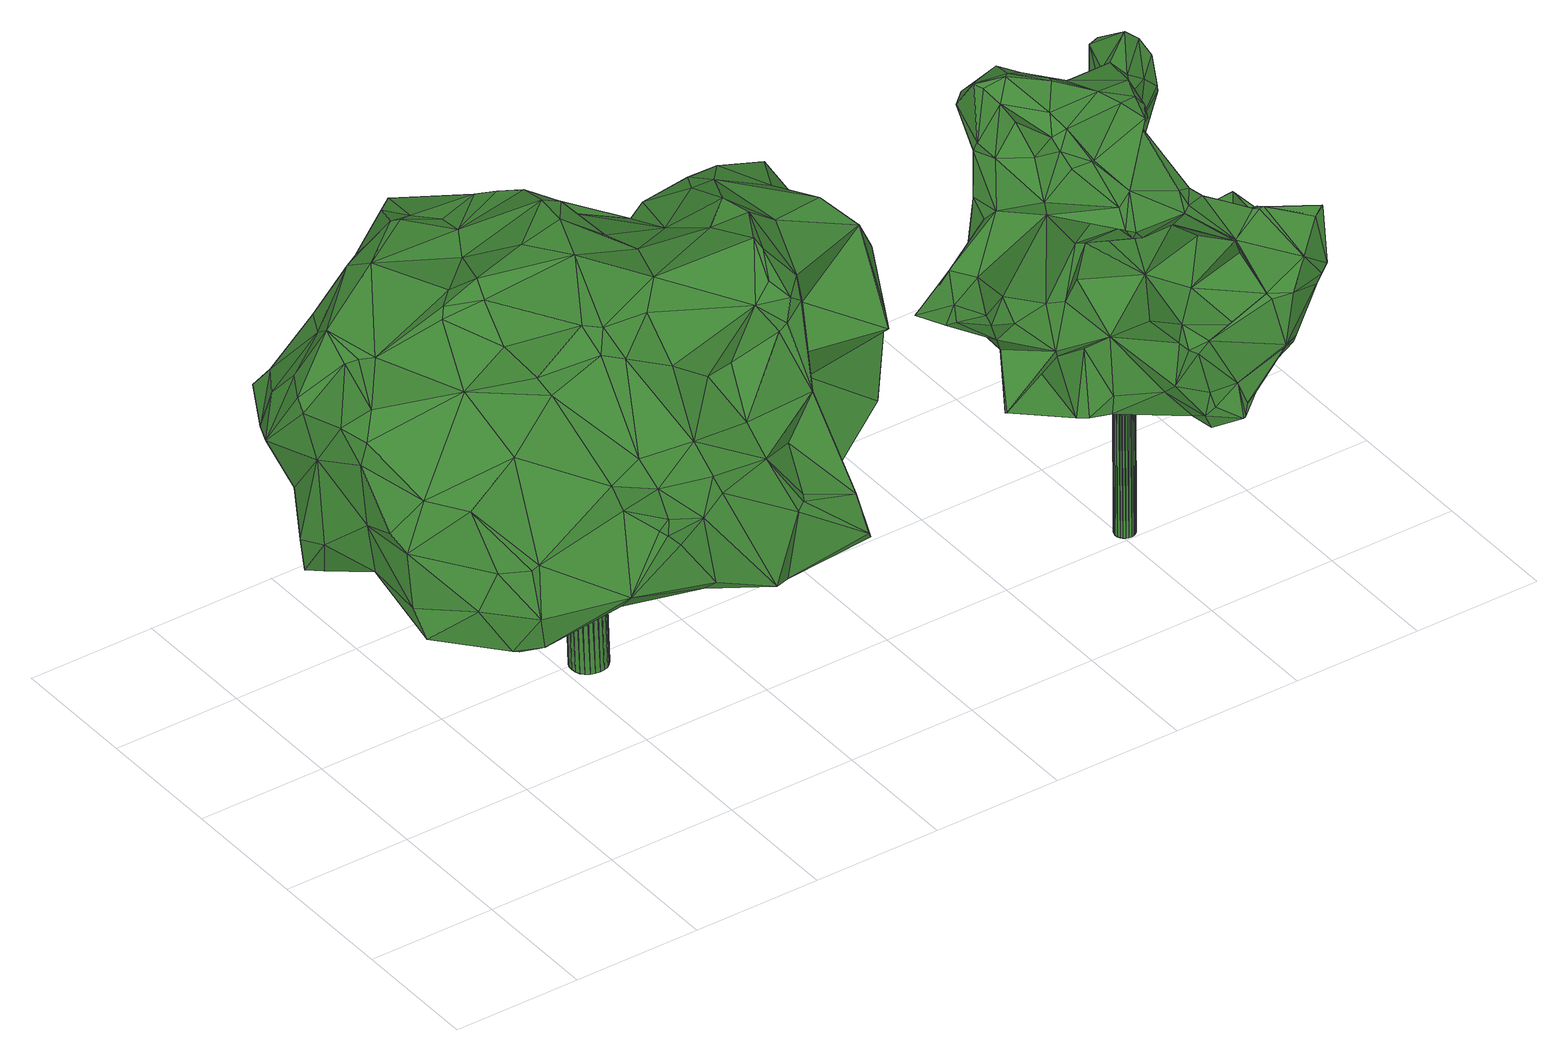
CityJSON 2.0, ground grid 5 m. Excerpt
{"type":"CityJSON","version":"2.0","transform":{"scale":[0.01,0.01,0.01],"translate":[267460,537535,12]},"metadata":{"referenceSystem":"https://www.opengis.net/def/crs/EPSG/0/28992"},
"CityObjects":{
"tree1":{"type":"SolitaryVegetationObject","attributes":{"gtid":189,"crown_width_m":19.99,"crown_median_z":23.84,"crown_r50_m":0.466,"crown_porosity":0.879,"trunk_H_m":10.59,"trunk_DBH_m":1.41,"trunk_radius_m":0.703,"trunk_base_height_m":13.25,"original_gtid":"189"},"geometry":[{"type":"Solid","lod":"3","boundaries":[[[[0,1,2]],[[3,4,5]],[[6,7,8]],[[9,10,11]],[[12,13,14]],[[15,16,17]],[[18,19,20]],[[21,22,23]],[[24,25,9]],[[26,27,28]],[[29,30,31]],[[32,33,7]],[[32,7,34]],[[35,36,37]],[[38,0,2]],[[39,40,41]],[[42,43,44]],[[18,45,46]],[[18,47,45]],[[20,48,49]],[[50,51,52]],[[53,54,55]],[[56,37,57]],[[58,59,60]],[[61,62,63]],[[29,15,64]],[[29,64,65]],[[66,44,43]],[[67,68,69]],[[65,64,47]],[[61,70,62]],[[71,72,73]],[[38,74,75]],[[76,77,10]],[[78,79,80]],[[75,0,38]],[[55,48,20]],[[81,82,83]],[[84,85,86]],[[58,87,88]],[[89,66,90]],[[20,91,18]],[[92,39,93]],[[69,94,67]],[[3,95,96]],[[3,96,4]],[[4,96,97]],[[98,99,100]],[[101,100,99]],[[102,103,104]],[[103,105,104]],[[106,34,107]],[[53,55,108]],[[109,110,111]],[[8,7,33]],[[112,59,113]],[[15,114,115]],[[116,117,118]],[[59,112,60]],[[119,120,121]],[[63,98,61]],[[80,79,122]],[[123,124,125]],[[126,127,75]],[[128,129,130]],[[131,32,34]],[[132,25,133]],[[130,134,135]],[[135,70,61]],[[96,136,97]],[[104,84,102]],[[137,93,138]],[[139,5,140]],[[141,142,143]],[[63,62,132]],[[144,73,145]],[[16,146,23]],[[128,130,147]],[[38,148,74]],[[135,147,130]],[[70,135,134]],[[149,129,128]],[[150,94,69]],[[114,150,69]],[[123,136,151]],[[152,153,154]],[[155,57,156]],[[56,57,155]],[[63,99,98]],[[144,157,73]],[[127,0,75]],[[34,86,158]],[[126,128,147]],[[159,97,143]],[[160,161,162]],[[73,157,71]],[[163,164,165]],[[15,47,64]],[[145,166,144]],[[74,144,166]],[[167,26,168]],[[169,105,103]],[[103,34,169]],[[50,8,170]],[[75,74,166]],[[171,172,69]],[[173,174,175]],[[176,119,177]],[[144,74,81]],[[130,129,134]],[[49,91,20]],[[107,34,158]],[[178,71,179]],[[180,181,182]],[[30,65,91]],[[55,20,19]],[[14,139,12]],[[5,14,3]],[[114,17,150]],[[170,183,51]],[[184,185,186]],[[187,186,185]],[[188,189,190]],[[191,192,193]],[[191,193,44]],[[37,56,194]],[[72,37,194]],[[6,169,7]],[[116,118,195]],[[196,124,197]],[[196,125,124]],[[198,24,199]],[[71,35,72]],[[170,51,50]],[[200,38,2]],[[201,25,202]],[[151,59,123]],[[47,18,65]],[[141,143,203]],[[204,122,79]],[[40,39,92]],[[205,124,123]],[[18,91,65]],[[56,155,206]],[[207,50,208]],[[106,209,131]],[[19,210,55]],[[91,49,211]],[[108,55,210]],[[109,30,211]],[[91,211,30]],[[18,46,19]],[[45,210,46]],[[19,46,210]],[[153,172,171]],[[107,209,106]],[[172,114,69]],[[189,173,41]],[[96,151,136]],[[151,96,95]],[[212,13,154]],[[213,188,190]],[[13,3,14]],[[61,98,1]],[[44,214,215]],[[44,215,216]],[[22,217,23]],[[218,162,219]],[[102,34,103]],[[37,72,35]],[[30,29,65]],[[115,139,220]],[[89,90,78]],[[78,90,40]],[[110,221,111]],[[110,214,221]],[[84,104,204]],[[183,33,32]],[[165,164,137]],[[121,137,164]],[[189,41,40]],[[222,223,224]],[[93,121,120]],[[159,4,97]],[[225,126,226]],[[40,92,227]],[[228,193,28]],[[228,44,193]],[[229,79,78]],[[229,78,227]],[[227,78,40]],[[173,230,174]],[[99,133,101]],[[160,162,21]],[[231,105,232]],[[148,81,74]],[[86,102,84]],[[228,28,161]],[[198,199,207]],[[68,233,69]],[[172,153,152]],[[172,152,115]],[[208,52,183]],[[75,226,126]],[[166,226,75]],[[51,183,52]],[[162,161,234]],[[8,33,170]],[[50,52,208]],[[205,100,101]],[[93,137,121]],[[231,192,80]],[[231,104,105]],[[116,205,123]],[[215,235,216]],[[163,165,236]],[[171,237,153]],[[193,238,28]],[[239,237,240]],[[152,12,115]],[[13,12,152]],[[5,139,14]],[[123,59,116]],[[117,116,59]],[[182,241,242]],[[12,139,115]],[[144,81,157]],[[22,185,243]],[[170,33,183]],[[244,245,140]],[[127,1,0]],[[135,1,127]],[[42,188,213]],[[182,246,241]],[[247,245,47]],[[47,245,244]],[[15,115,220]],[[15,220,47]],[[161,160,146]],[[241,248,242]],[[28,27,161]],[[128,225,149]],[[190,66,43]],[[44,216,42]],[[198,207,183]],[[88,87,249]],[[250,167,251]],[[6,251,167]],[[34,7,169]],[[190,90,66]],[[16,31,146]],[[27,234,161]],[[71,36,35]],[[252,202,253]],[[203,125,236]],[[236,141,203]],[[242,254,182]],[[146,160,21]],[[21,185,22]],[[21,187,185]],[[25,255,202]],[[256,132,257]],[[62,257,132]],[[156,258,259]],[[156,259,155]],[[86,85,260]],[[119,121,261]],[[177,260,85]],[[86,34,102]],[[204,104,122]],[[262,263,206]],[[146,228,161]],[[16,23,217]],[[162,234,219]],[[239,60,112]],[[88,118,58]],[[88,195,118]],[[88,200,195]],[[16,217,17]],[[87,58,60]],[[258,184,224]],[[205,195,100]],[[177,264,260]],[[237,171,240]],[[30,265,31]],[[146,31,265]],[[22,243,150]],[[150,17,22]],[[163,236,125]],[[72,263,73]],[[49,48,235]],[[178,67,94]],[[125,136,123]],[[203,136,125]],[[97,136,203]],[[190,43,213]],[[57,36,156]],[[177,85,84]],[[176,177,84]],[[265,109,111]],[[265,111,146]],[[119,176,120]],[[37,36,57]],[[249,38,88]],[[2,1,98]],[[178,150,36]],[[249,148,38]],[[67,179,68]],[[178,179,67]],[[121,248,241]],[[71,157,179]],[[266,212,237]],[[267,3,13]],[[56,206,194]],[[183,207,208]],[[225,128,126]],[[72,194,206]],[[258,156,184]],[[115,114,172]],[[141,268,142]],[[236,268,141]],[[132,256,9]],[[227,92,269]],[[151,95,59]],[[149,259,9]],[[149,9,129]],[[256,129,9]],[[200,100,195]],[[156,36,184]],[[117,59,58]],[[137,138,175]],[[251,218,219]],[[251,222,218]],[[21,23,146]],[[109,265,30]],[[9,25,132]],[[266,237,239]],[[262,166,263]],[[145,73,263]],[[145,263,166]],[[89,78,191]],[[42,213,43]],[[129,256,257]],[[270,271,264]],[[270,241,271]],[[241,246,271]],[[225,262,149]],[[50,223,6]],[[55,54,48]],[[183,32,131]],[[108,142,174]],[[108,272,142]],[[108,210,272]],[[159,142,272]],[[174,142,175]],[[273,255,274]],[[6,167,169]],[[8,50,6]],[[155,262,206]],[[225,226,262]],[[254,180,182]],[[214,44,228]],[[214,228,146]],[[196,197,254]],[[196,254,242]],[[243,185,184]],[[135,127,147]],[[205,116,195]],[[126,147,127]],[[88,38,200]],[[191,66,89]],[[66,191,44]],[[264,119,261]],[[41,173,275]],[[235,48,54]],[[167,250,26]],[[215,110,235]],[[109,235,110]],[[209,107,260]],[[260,276,209]],[[80,191,78]],[[80,192,191]],[[204,79,229]],[[180,254,197]],[[207,199,50]],[[24,10,77]],[[24,77,199]],[[222,277,218]],[[249,87,239]],[[190,189,90]],[[180,197,101]],[[227,269,229]],[[278,229,269]],[[182,252,246]],[[202,252,182]],[[106,131,34]],[[274,255,25]],[[203,143,97]],[[17,114,15]],[[99,63,133]],[[201,101,133]],[[58,118,117]],[[132,133,63]],[[193,192,238]],[[214,110,215]],[[40,90,189]],[[24,9,11]],[[41,275,39]],[[81,148,82]],[[242,279,196]],[[169,167,105]],[[98,100,200]],[[98,200,2]],[[188,54,189]],[[42,235,188]],[[216,235,42]],[[49,235,211]],[[211,235,109]],[[107,158,260]],[[260,158,86]],[[206,263,72]],[[36,150,184]],[[167,168,232]],[[16,29,31]],[[173,189,230]],[[45,280,281]],[[281,280,5]],[[267,13,239]],[[231,122,104]],[[80,122,231]],[[249,82,148]],[[175,275,173]],[[224,277,222]],[[248,164,163]],[[121,164,248]],[[137,268,165]],[[262,226,166]],[[186,218,277]],[[259,282,155]],[[4,281,5]],[[239,82,249]],[[251,6,222]],[[214,111,221]],[[146,111,214]],[[259,10,9]],[[45,281,272]],[[272,281,159]],[[17,217,22]],[[4,159,281]],[[204,176,84]],[[209,276,252]],[[53,230,54]],[[189,54,230]],[[235,54,188]],[[224,223,199]],[[258,224,199]],[[204,229,278]],[[120,176,278]],[[204,278,176]],[[237,154,153]],[[135,61,1]],[[184,186,277]],[[184,277,224]],[[171,233,240]],[[283,240,233]],[[283,233,157]],[[171,69,233]],[[220,247,47]],[[201,202,181]],[[201,181,180]],[[140,245,139]],[[247,139,245]],[[274,25,24]],[[133,25,201]],[[250,234,27]],[[210,45,272]],[[83,82,239]],[[240,83,239]],[[186,162,218]],[[250,219,234]],[[251,219,250]],[[201,180,101]],[[274,24,198]],[[240,283,83]],[[81,83,283]],[[36,71,178]],[[47,280,45]],[[244,280,47]],[[270,261,241]],[[270,264,261]],[[198,284,273]],[[241,261,121]],[[137,175,142]],[[26,250,27]],[[232,105,167]],[[252,271,246]],[[236,165,268]],[[137,142,268]],[[76,199,77]],[[120,269,93]],[[92,93,269]],[[212,154,237]],[[258,199,76]],[[258,76,259]],[[248,163,279]],[[125,279,163]],[[196,279,125]],[[248,279,242]],[[182,181,202]],[[68,179,157]],[[6,223,222]],[[50,199,223]],[[178,94,150]],[[209,252,253]],[[13,212,266]],[[243,184,150]],[[255,253,202]],[[255,209,253]],[[81,283,157]],[[177,119,264]],[[140,280,244]],[[112,113,267]],[[267,239,112]],[[142,159,143]],[[87,60,239]],[[108,230,53]],[[260,271,276]],[[260,264,271]],[[276,271,252]],[[174,230,108]],[[273,274,198]],[[278,269,120]],[[275,175,138]],[[275,138,93]],[[186,187,162]],[[21,162,187]],[[231,238,192]],[[262,155,282]],[[262,282,149]],[[149,282,259]],[[239,13,266]],[[13,152,154]],[[209,255,273]],[[157,233,68]],[[139,247,220]],[[209,284,131]],[[285,26,28]],[[15,286,16]],[[29,16,286]],[[29,286,15]],[[140,5,280]],[[59,287,113]],[[259,76,10]],[[59,95,287]],[[3,287,95]],[[267,287,3]],[[113,287,267]],[[183,284,198]],[[209,273,284]],[[131,284,183]],[[28,238,285]],[[285,168,26]],[[238,168,285]],[[232,168,231]],[[238,231,168]],[[101,197,124]],[[205,101,124]],[[62,70,257]],[[24,11,10]],[[93,39,275]],[[129,257,134]],[[134,257,70]],[[288,289,290]],[[288,290,291]],[[291,290,292]],[[291,292,293]],[[290,289,294]],[[290,294,292]],[[292,294,295]],[[292,295,293]],[[294,289,296]],[[294,296,295]],[[295,296,297]],[[295,297,293]],[[296,289,298]],[[296,298,297]],[[297,298,299]],[[297,299,293]],[[298,289,300]],[[298,300,299]],[[299,300,301]],[[299,301,293]],[[300,289,302]],[[300,302,301]],[[301,302,303]],[[301,303,293]],[[302,289,304]],[[302,304,303]],[[303,304,305]],[[303,305,293]],[[304,289,306]],[[304,306,305]],[[305,306,307]],[[305,307,293]],[[306,289,308]],[[306,308,307]],[[307,308,309]],[[307,309,293]],[[308,289,310]],[[308,310,309]],[[309,310,311]],[[309,311,293]],[[310,289,312]],[[310,312,311]],[[311,312,313]],[[311,313,293]],[[312,289,314]],[[312,314,313]],[[313,314,315]],[[313,315,293]],[[314,289,316]],[[314,316,315]],[[315,316,317]],[[315,317,293]],[[316,289,318]],[[316,318,317]],[[317,318,319]],[[317,319,293]],[[318,289,320]],[[318,320,319]],[[319,320,321]],[[319,321,293]],[[320,289,322]],[[320,322,321]],[[321,322,323]],[[321,323,293]],[[322,289,324]],[[322,324,323]],[[323,324,325]],[[323,325,293]],[[324,289,326]],[[324,326,325]],[[325,326,327]],[[325,327,293]],[[326,289,328]],[[326,328,327]],[[327,328,329]],[[327,329,293]],[[328,289,330]],[[328,330,329]],[[329,330,331]],[[329,331,293]],[[330,289,332]],[[330,332,331]],[[331,332,333]],[[331,333,293]],[[332,289,334]],[[332,334,333]],[[333,334,335]],[[333,335,293]],[[334,289,336]],[[334,336,335]],[[335,336,337]],[[335,337,293]],[[336,289,288]],[[336,288,337]],[[337,288,291]],[[337,291,293]]]]}]},
"tree2":{"type":"SolitaryVegetationObject","attributes":{"gtid":137,"crown_width_m":11.06,"crown_median_z":24.75,"crown_r50_m":0.406,"crown_porosity":0.887,"trunk_H_m":11.8,"trunk_DBH_m":0.791,"trunk_radius_m":0.396,"trunk_base_height_m":12.95,"original_gtid":"137"},"geometry":[{"type":"Solid","lod":"3","boundaries":[[[[338,339,340]],[[341,342,343]],[[344,345,346]],[[347,348,349]],[[350,351,352]],[[353,354,355]],[[355,356,357]],[[358,359,360]],[[361,362,363]],[[361,364,362]],[[365,366,351]],[[352,351,366]],[[367,368,369]],[[370,371,372]],[[373,374,364]],[[373,364,361]],[[375,376,377]],[[375,377,378]],[[379,380,381]],[[381,382,383]],[[384,381,383]],[[384,379,381]],[[385,386,387]],[[388,348,347]],[[389,390,391]],[[347,392,359]],[[393,392,347]],[[369,368,394]],[[395,344,396]],[[384,383,343]],[[397,398,369]],[[399,400,401]],[[402,400,399]],[[403,404,405]],[[403,405,401]],[[406,380,407]],[[408,380,406]],[[409,410,411]],[[412,413,410]],[[414,415,416]],[[417,367,418]],[[419,420,421]],[[422,409,423]],[[422,423,378]],[[413,424,425]],[[426,412,427]],[[428,419,429]],[[402,430,400]],[[343,342,384]],[[369,431,367]],[[432,433,418]],[[434,435,436]],[[394,397,369]],[[437,438,439]],[[440,373,441]],[[441,442,440]],[[398,443,444]],[[445,439,446]],[[447,448,426]],[[386,449,370]],[[450,451,452]],[[453,441,373]],[[454,455,456]],[[409,422,412]],[[412,422,427]],[[457,458,459]],[[460,461,449]],[[372,461,462]],[[371,461,372]],[[370,420,386]],[[463,464,465]],[[401,466,399]],[[467,468,349]],[[379,469,470]],[[386,385,471]],[[384,469,379]],[[342,469,384]],[[472,343,473]],[[415,474,416]],[[475,348,388]],[[476,470,469]],[[418,477,417]],[[476,450,478]],[[479,355,466]],[[480,481,482]],[[476,478,470]],[[483,427,484]],[[341,476,469]],[[341,469,342]],[[453,361,363]],[[453,373,361]],[[485,365,351]],[[470,478,380]],[[486,356,354]],[[487,366,488]],[[392,489,490]],[[392,393,489]],[[489,491,492]],[[493,354,353]],[[372,462,494]],[[490,495,392]],[[338,463,345]],[[496,497,391]],[[446,439,498]],[[432,418,367]],[[379,470,380]],[[496,340,497]],[[496,338,340]],[[350,352,499]],[[500,501,467]],[[391,390,496]],[[399,502,402]],[[471,502,503]],[[504,477,505]],[[506,507,508]],[[509,507,506]],[[477,463,510]],[[477,510,505]],[[351,511,498]],[[512,513,382]],[[365,439,494]],[[365,494,462]],[[498,485,351]],[[445,437,439]],[[498,511,446]],[[386,471,460]],[[385,430,471]],[[402,471,430]],[[514,357,356]],[[515,516,517]],[[498,439,485]],[[485,439,365]],[[354,356,355]],[[518,435,519]],[[520,351,350]],[[353,521,518]],[[522,430,523]],[[482,457,459]],[[524,474,525]],[[389,455,526]],[[412,410,409]],[[423,527,375]],[[351,520,511]],[[480,528,481]],[[425,410,413]],[[378,423,375]],[[529,530,506]],[[491,530,529]],[[358,360,375]],[[375,360,376]],[[439,438,494]],[[531,532,353]],[[430,385,533]],[[369,398,431]],[[417,477,534]],[[504,534,477]],[[375,414,358]],[[523,533,403]],[[430,533,523]],[[512,535,536]],[[537,538,505]],[[426,413,412]],[[425,411,410]],[[451,495,539]],[[367,417,368]],[[540,499,352]],[[541,542,543]],[[493,486,354]],[[493,390,486]],[[341,544,476]],[[349,517,545]],[[508,507,546]],[[447,424,448]],[[512,408,406]],[[539,495,490]],[[408,512,382]],[[536,396,344]],[[478,452,407]],[[478,407,380]],[[400,522,401]],[[450,452,478]],[[429,528,547]],[[449,371,370]],[[545,364,374]],[[472,548,343]],[[484,548,472]],[[381,408,382]],[[349,545,549]],[[380,408,381]],[[353,355,479]],[[502,357,550]],[[551,524,424]],[[362,552,363]],[[453,363,552]],[[413,448,424]],[[437,445,509]],[[418,433,477]],[[536,535,396]],[[456,455,389]],[[456,340,553]],[[553,454,456]],[[409,411,554]],[[403,401,522]],[[522,523,403]],[[555,556,416]],[[557,359,358]],[[466,357,399]],[[484,472,558]],[[559,513,512]],[[475,467,348]],[[352,366,487]],[[355,357,466]],[[535,560,561]],[[407,539,406]],[[509,511,520]],[[446,509,445]],[[511,509,446]],[[553,395,562]],[[345,339,338]],[[539,452,451]],[[360,563,376]],[[360,359,563]],[[528,545,517]],[[564,565,347]],[[556,565,564]],[[489,549,491]],[[467,515,468]],[[509,520,546]],[[550,357,514]],[[402,502,471]],[[487,460,566]],[[471,566,460]],[[404,479,466]],[[416,474,555]],[[491,549,545]],[[551,424,567]],[[515,517,468]],[[404,466,405]],[[417,568,569]],[[534,568,417]],[[514,356,486]],[[353,532,570]],[[535,571,396]],[[482,481,570]],[[493,572,390]],[[437,421,370]],[[423,409,527]],[[489,492,573]],[[487,488,460]],[[452,539,407]],[[484,574,548]],[[482,531,457]],[[346,536,344]],[[519,534,518]],[[540,566,550]],[[349,348,467]],[[479,531,353]],[[570,501,575]],[[459,403,428]],[[458,403,459]],[[550,566,503]],[[502,550,503]],[[414,375,527]],[[529,492,491]],[[576,571,577]],[[506,530,440]],[[347,349,393]],[[549,393,349]],[[427,422,578]],[[463,477,433]],[[431,444,432]],[[579,495,563]],[[431,398,444]],[[555,551,434]],[[397,434,551]],[[580,432,444]],[[432,367,431]],[[346,559,536]],[[559,512,536]],[[447,483,558]],[[504,390,581]],[[364,528,429]],[[459,547,528]],[[500,475,582]],[[546,520,577]],[[546,577,535]],[[457,531,479]],[[364,429,583]],[[413,426,448]],[[553,562,454]],[[562,550,454]],[[368,417,569]],[[368,569,394]],[[488,366,462]],[[424,447,584]],[[424,584,567]],[[534,504,572]],[[517,349,468]],[[567,584,541]],[[396,571,395]],[[490,573,539]],[[544,341,585]],[[544,585,376]],[[510,338,537]],[[510,537,505]],[[362,583,419]],[[395,340,339]],[[553,340,395]],[[576,577,350]],[[343,383,473]],[[486,526,514]],[[427,447,426]],[[483,447,427]],[[345,465,586]],[[463,465,345]],[[531,482,532]],[[513,558,472]],[[558,513,559]],[[471,503,566]],[[415,525,474]],[[428,429,547]],[[428,547,459]],[[566,540,352]],[[352,487,566]],[[482,570,532]],[[372,438,370]],[[494,438,372]],[[441,453,552]],[[441,552,437]],[[359,392,579]],[[563,359,579]],[[463,338,510]],[[557,347,359]],[[373,440,530]],[[399,357,502]],[[580,543,464]],[[535,577,571]],[[350,577,520]],[[585,341,548]],[[435,434,519]],[[483,484,558]],[[390,538,496]],[[558,559,584]],[[558,584,447]],[[512,560,535]],[[571,499,395]],[[394,587,397]],[[500,570,575]],[[570,500,521]],[[434,587,519]],[[346,542,559]],[[519,587,568]],[[551,443,398]],[[567,443,551]],[[414,416,564]],[[414,564,557]],[[509,546,507]],[[392,495,579]],[[389,391,456]],[[497,340,456]],[[497,456,391]],[[376,563,495]],[[545,528,364]],[[509,588,437]],[[476,451,450]],[[544,451,476]],[[345,344,339]],[[444,443,580]],[[489,573,490]],[[580,443,541]],[[541,543,580]],[[462,366,365]],[[519,568,534]],[[386,460,449]],[[343,548,341]],[[585,548,574]],[[499,576,350]],[[397,587,434]],[[419,421,362]],[[586,543,346]],[[459,528,480]],[[482,459,480]],[[580,433,432]],[[464,433,580]],[[437,552,589]],[[428,420,419]],[[504,538,390]],[[353,570,521]],[[551,555,524]],[[504,505,538]],[[406,560,512]],[[539,560,406]],[[489,393,549]],[[546,535,561]],[[437,589,421]],[[552,421,589]],[[552,362,421]],[[569,587,394]],[[481,517,516]],[[569,568,587]],[[371,449,461]],[[574,377,376]],[[585,574,376]],[[442,441,437]],[[390,572,581]],[[504,581,572]],[[518,500,435]],[[518,521,500]],[[475,500,467]],[[466,401,405]],[[458,404,403]],[[458,479,404]],[[458,457,479]],[[550,514,526]],[[524,555,474]],[[400,430,522]],[[390,526,486]],[[390,389,526]],[[543,465,464]],[[370,421,420]],[[586,465,543]],[[386,420,387]],[[567,541,443]],[[488,461,460]],[[462,461,488]],[[387,533,385]],[[562,540,550]],[[573,560,539]],[[397,551,398]],[[529,508,492]],[[561,573,492]],[[561,492,508]],[[561,508,546]],[[529,506,508]],[[584,542,541]],[[570,516,515]],[[570,481,516]],[[346,345,586]],[[496,538,338]],[[537,338,538]],[[493,353,572]],[[534,572,353]],[[515,501,570]],[[515,467,501]],[[425,424,524]],[[420,428,533]],[[420,533,387]],[[403,533,428]],[[544,495,451]],[[376,495,544]],[[425,554,411]],[[419,583,429]],[[554,524,525]],[[425,524,554]],[[464,463,433]],[[434,582,388]],[[346,543,542]],[[353,518,534]],[[584,559,542]],[[517,590,528]],[[561,560,573]],[[395,339,344]],[[347,565,388]],[[499,571,576]],[[500,575,501]],[[370,438,437]],[[358,414,557]],[[475,388,582]],[[557,564,347]],[[564,416,556]],[[362,364,583]],[[435,582,436]],[[434,436,582]],[[500,582,435]],[[513,473,382]],[[382,473,383]],[[513,472,473]],[[442,588,440]],[[442,437,588]],[[440,588,506]],[[509,506,588]],[[491,545,591]],[[530,491,591]],[[374,591,545]],[[373,591,374]],[[530,591,373]],[[378,578,422]],[[427,578,484]],[[377,574,578]],[[574,484,578]],[[377,578,378]],[[555,565,556]],[[434,565,555]],[[434,388,565]],[[395,499,562]],[[540,562,499]],[[528,590,481]],[[517,481,590]],[[554,415,527]],[[415,554,525]],[[554,527,409]],[[415,414,527]],[[526,455,550]],[[550,455,454]],[[592,593,594]],[[592,594,595]],[[595,594,596]],[[595,596,597]],[[594,593,598]],[[594,598,596]],[[596,598,599]],[[596,599,597]],[[598,593,600]],[[598,600,599]],[[599,600,601]],[[599,601,597]],[[600,593,602]],[[600,602,601]],[[601,602,603]],[[601,603,597]],[[602,593,604]],[[602,604,603]],[[603,604,605]],[[603,605,597]],[[604,593,606]],[[604,606,605]],[[605,606,607]],[[605,607,597]],[[606,593,608]],[[606,608,607]],[[607,608,609]],[[607,609,597]],[[608,593,610]],[[608,610,609]],[[609,610,611]],[[609,611,597]],[[610,593,612]],[[610,612,611]],[[611,612,613]],[[611,613,597]],[[612,593,614]],[[612,614,613]],[[613,614,615]],[[613,615,597]],[[614,593,616]],[[614,616,615]],[[615,616,617]],[[615,617,597]],[[616,593,618]],[[616,618,617]],[[617,618,619]],[[617,619,597]],[[618,593,620]],[[618,620,619]],[[619,620,621]],[[619,621,597]],[[620,593,622]],[[620,622,621]],[[621,622,623]],[[621,623,597]],[[622,593,624]],[[622,624,623]],[[623,624,625]],[[623,625,597]],[[624,593,626]],[[624,626,625]],[[625,626,627]],[[625,627,597]],[[626,593,628]],[[626,628,627]],[[627,628,629]],[[627,629,597]],[[628,593,630]],[[628,630,629]],[[629,630,631]],[[629,631,597]],[[630,593,632]],[[630,632,631]],[[631,632,633]],[[631,633,597]],[[632,593,634]],[[632,634,633]],[[633,634,635]],[[633,635,597]],[[634,593,636]],[[634,636,635]],[[635,636,637]],[[635,637,597]],[[636,593,638]],[[636,638,637]],[[637,638,639]],[[637,639,597]],[[638,593,640]],[[638,640,639]],[[639,640,641]],[[639,641,597]],[[640,593,592]],[[640,592,641]],[[641,592,595]],[[641,595,597]]]]}]}
},
"vertices":[
[1993,859,1729],[1963,1122,1651],[1961,837,1769],[1003,226,1507],[800,261,1497],[835,197,1395],[1260,1600,825],[1201,1720,959],[1333,1686,750],[1648,1254,1314],[1574,1153,1011],[1483,1186,1225],[1061,137,1320],[1269,175,1353],[1035,157,1388],[1002,165,926],[968,569,881],[1176,490,838],[401,273,982],[296,380,1156],[228,398,1015],[1048,789,655],[1132,656,722],[1075,678,710],[1364,1343,1219],[1566,1386,1519],[898,1390,963],[897,1219,681],[677,1321,809],[699,379,842],[412,417,759],[646,505,752],[1229,1726,983],[1351,1707,753],[997,1897,1109],[1899,789,694],[1754,851,698],[1862,890,690],[2020,690,1716],[90,1267,1456],[54,1403,1214],[76,1214,1428],[93,1115,819],[79,1194,818],[320,1298,706],[436,336,1158],[404,330,1152],[706,174,1006],[99,601,963],[110,533,868],[1436,1561,739],[1436,1684,757],[1467,1666,805],[63,685,1242],[79,842,1178],[84,615,1189],[1891,974,703],[1826,950,694],[1550,429,1762],[1428,466,1759],[1525,412,1675],[1858,1294,1677],[1796,1345,1631],[1752,1318,1658],[709,238,931],[429,289,845],[107,1214,829],[1642,391,708],[1656,372,721],[1334,202,834],[2005,1360,1540],[1911,731,707],[1966,864,712],[2081,710,921],[2080,620,1370],[2148,797,1509],[1554,1207,900],[1520,1215,909],[201,1644,1068],[264,1777,1140],[376,1752,835],[1775,649,1208],[1695,557,1394],[1553,478,1347],[736,1908,1277],[848,1978,1338],[859,1983,1331],[1601,438,1724],[1640,520,1764],[227,1337,1020],[106,1309,1049],[330,340,839],[159,1383,1453],[247,1316,1645],[1616,432,721],[1072,451,1663],[900,482,1746],[822,514,1774],[1755,1167,1736],[1680,1195,1715],[1611,913,1868],[1502,1098,1680],[829,1928,994],[847,1917,955],[729,1903,1022],[832,1885,927],[1076,1736,1376],[971,1856,1438],[160,624,1375],[365,671,915],[414,910,1057],[654,713,847],[1498,422,1646],[1329,466,1561],[1232,263,846],[1198,11,944],[1526,613,1913],[1501,489,1816],[1539,578,1885],[726,1616,1727],[505,1560,1666],[517,1438,1743],[543,1811,1042],[1154,676,1868],[1254,909,1807],[988,906,1895],[2136,1111,1381],[2098,1105,1494],[2123,1249,1398],[1968,1298,1356],[2104,1352,1483],[1246,1735,1145],[1676,1421,1544],[1616,1392,1568],[2058,1369,1497],[2067,1313,1595],[888,597,1814],[312,1125,1617],[267,1157,1609],[969,119,1263],[860,171,1272],[645,835,1694],[438,780,1624],[623,610,1706],[2060,637,992],[2073,669,984],[748,839,652],[2128,1199,1458],[1988,471,1423],[1912,1160,1199],[1506,563,794],[1061,585,1812],[1345,92,1148],[1608,49,972],[1383,117,1161],[1865,1004,729],[1699,1011,710],[1842,546,876],[891,1961,1326],[613,512,1695],[999,852,630],[821,1177,558],[1075,1101,674],[672,1034,1852],[615,1119,1777],[542,1049,1780],[2118,788,1261],[999,1645,1014],[778,1683,889],[1147,1705,990],[1386,1702,721],[1625,65,941],[1301,94,883],[75,993,1497],[92,865,1504],[157,930,1578],[665,1740,1535],[848,1845,1588],[1707,577,759],[1786,560,788],[1248,1297,1730],[1276,1507,1580],[1166,1456,1770],[1434,1725,898],[1538,869,895],[1275,770,923],[1209,1000,1016],[1090,911,875],[38,1038,998],[58,1107,1304],[33,1171,944],[327,1535,833],[411,1673,739],[405,1492,783],[1969,927,719],[1631,788,1875],[1059,1090,1907],[1209,1038,1808],[1315,1617,1140],[1426,1490,888],[1753,806,1781],[1562,1385,1525],[1310,1636,1589],[829,639,1822],[529,1808,1166],[1495,825,1846],[1969,943,742],[1477,1629,871],[1473,1651,816],[1127,1700,1435],[254,481,1374],[194,555,850],[1403,148,1164],[47,1165,814],[601,1098,798],[228,1103,945],[183,1114,860],[1087,631,757],[1089,1300,921],[1044,1163,694],[1021,120,970],[686,953,966],[1329,1439,848],[1349,1450,835],[1517,1212,902],[1952,1107,1221],[2097,981,1282],[142,1494,1324],[618,1177,717],[280,1695,1247],[71,870,1416],[625,1750,844],[769,1727,865],[1644,419,832],[933,1202,673],[116,847,963],[649,960,1815],[1623,147,1074],[571,1622,890],[1564,320,1427],[1608,261,1081],[870,1423,1746],[1083,1234,1891],[1316,715,936],[834,188,1223],[856,169,1205],[1108,1530,1745],[899,155,1159],[802,1305,1726],[1731,616,1558],[1049,1363,931],[1144,1392,915],[1134,1579,1691],[1279,1634,1586],[1143,1203,1878],[1293,1640,1548],[1813,1361,1432],[1875,1369,1496],[1579,1197,875],[1670,1164,966],[912,1894,1582],[754,1602,1730],[1992,854,1011],[2054,777,959],[831,1651,1686],[588,547,765],[1444,292,1277],[1269,289,1438],[515,1018,1756],[356,1524,1469],[890,1547,1709],[1052,1586,1722],[461,518,1495],[1177,1569,1378],[1310,1378,1420],[230,1189,1586],[963,1701,1520],[1305,1106,1070],[426,1652,1440],[888,1075,1880],[747,279,1291],[714,301,1395],[1732,926,1024],[1571,530,1010],[1297,1647,1151],[729,1627,925],[870,389,1021],[1214,442,1563],[1145,943,126],[1075,945,125],[1143,962,126],[1125,968,1185],[1123,986,1185],[1054,969,1184],[1137,979,125],[1116,1003,1184],[1126,994,125],[1105,1018,1184],[1112,1005,124],[1091,1030,1183],[1095,1012,124],[1074,1037,1183],[1077,1015,123],[1056,1040,1182],[1058,1013,123],[1038,1038,1182],[1041,1007,123],[1021,1031,1182],[1026,996,123],[1006,1020,1182],[1015,982,123],[994,1006,1182],[1008,965,123],[987,989,1182],[1005,947,124],[984,971,1182],[1007,928,124],[986,953,1183],[1013,911,124],[993,936,1183],[1024,896,125],[1004,921,1184],[1038,885,126],[1018,909,1184],[1055,878,126],[1035,902,1185],[1073,875,127],[1053,899,1185],[1092,877,127],[1071,901,1186],[1109,883,127],[1088,908,1186],[1124,894,127],[1103,919,1186],[1135,908,127],[1115,933,1186],[1143,925,127],[1122,950,1185],
[2667,741,893],[2807,662,940],[2856,734,785],[3286,914,1866],[3265,1042,1774],[3229,1043,1759],[2930,695,1135],[2707,681,1040],[2797,743,1292],[2909,354,1686],[2896,296,1551],[3077,265,1573],[3304,764,951],[3475,768,957],[3295,726,922],[2871,415,1053],[2866,387,824],[2972,237,884],[2862,389,748],[3061,196,770],[3012,549,1897],[3077,498,1837],[3088,572,1879],[3564,182,1406],[3588,149,1220],[3606,202,1419],[3452,92,1338],[3528,656,850],[3457,616,887],[2302,575,1244],[2326,549,1262],[2319,552,1337],[3610,335,971],[3577,448,898],[3601,471,900],[3414,276,1454],[3394,273,1455],[2953,600,1938],[3112,649,1892],[2913,737,1921],[2830,717,1979],[3365,1023,1664],[3357,937,1573],[3333,1042,1606],[3263,1028,1567],[3257,1037,1616],[3260,1049,1747],[3361,174,860],[3490,247,909],[3439,139,956],[2861,309,1567],[2868,626,663],[2749,440,749],[2825,655,680],[3080,525,1782],[3100,333,1620],[2410,492,1291],[2959,664,997],[3023,783,1174],[2382,502,1456],[2324,589,1457],[3099,138,740],[3193,74,782],[3184,70,784],[3170,189,756],[3188,112,905],[3080,122,906],[3097,111,844],[3277,791,1493],[3374,845,1619],[3297,968,1552],[2677,754,2027],[2585,814,1995],[2603,783,1989],[2588,817,1997],[2583,914,1854],[2770,528,1900],[2717,540,1879],[2726,502,1841],[2475,523,1141],[2431,617,1180],[3526,125,1172],[3454,143,978],[3583,310,1087],[2706,784,2010],[2820,686,1987],[2564,785,1745],[2565,763,1789],[2646,973,1847],[2763,932,1929],[3359,68,1021],[3384,59,1235],[3271,124,823],[2245,678,1250],[2248,681,1249],[2440,642,1179],[2670,502,1597],[2818,544,1390],[2889,468,1571],[3616,462,1181],[3662,539,990],[3691,604,995],[3446,361,1394],[3579,282,1355],[3547,288,1341],[2549,700,1514],[2351,681,1331],[3563,621,1211],[3564,687,1138],[2703,914,1749],[2666,932,1775],[3560,413,912],[3372,877,1754],[3290,806,1728],[3361,829,1656],[3607,206,1421],[2880,578,833],[2879,580,742],[2870,695,759],[3004,136,1105],[3037,127,1081],[3086,134,1112],[3445,327,859],[3527,453,882],[3535,620,816],[2543,664,1050],[2480,664,1162],[2546,631,1113],[3067,131,806],[2930,310,1506],[3055,304,1512],[3322,1014,1756],[3384,1004,1684],[3381,276,859],[3158,889,1722],[3159,941,1627],[2684,595,1777],[2894,315,1515],[3344,913,1814],[2537,588,1038],[3399,912,1704],[2969,170,948],[3219,173,1103],[3157,340,1183],[3023,204,1166],[2864,891,1787],[2937,866,1812],[3523,721,950],[2783,410,753],[3347,520,1004],[3523,455,884],[3156,351,1596],[3060,555,1610],[3197,332,1558],[3160,519,1429],[2803,471,999],[3634,536,919],[3133,701,1762],[2736,659,760],[2823,694,734],[3581,690,1022],[3143,658,941],[2856,539,1379],[3000,502,1480],[3129,239,758],[3195,339,964],[2491,487,850],[2488,491,848],[3425,377,1382],[3429,477,1229],[3251,459,1275],[3521,611,1276],[2615,612,976],[3525,721,1106],[3154,856,1446],[3087,887,1562],[2865,392,746],[3090,358,1465],[3208,376,1361],[3257,224,1407],[2741,494,1210],[2670,507,1222],[3353,711,1105],[2830,553,1229],[3193,72,786],[3220,97,817],[2593,697,1751],[2676,696,1870],[2881,515,728],[2748,595,1939],[3317,123,1221],[3215,425,1377],[3373,289,1458],[3003,194,1102],[3052,438,1030],[3359,71,1011],[2670,451,1055],[3076,827,1256],[3018,829,1252],[2691,634,883],[2712,646,779],[3230,750,1596],[3135,618,917],[2599,834,1502],[2712,741,1440],[2577,602,1313],[3208,789,1792],[3259,223,1411],[3297,672,1195],[3324,100,1208],[3159,873,1785],[3110,289,1579],[3025,417,856],[2562,648,1572],[3596,233,1327],[2929,637,966],[2629,720,1951],[2653,495,1661],[2752,473,1773],[2839,463,1777],[2903,851,1692],[2896,806,1431],[3168,806,1450],[3103,635,1289],[3131,622,918],[3116,558,1838],[2826,457,1782],[2874,366,1624],[3220,453,933],[2551,769,1564],[2538,506,1195],[2431,493,1238],[3039,446,1227],[3074,750,1140],[2684,460,1023],[3141,535,1438],[2983,824,1840],[2953,570,1352],[3237,653,1032],[3292,691,1131],[2797,834,1946],[3104,523,1810],[2443,682,1234],[2659,612,953],[2868,360,1541],[3551,131,1201],[2741,824,1622],[3169,835,1832],[2716,600,1149],[2520,549,1290],[3516,534,1219],[3524,279,1152],[3335,307,1276],[3373,284,1459],[3065,545,95],[3025,545,95],[3063,555,95],[3058,542,1275],[3057,553,1275],[3019,542,1275],[3059,565,95],[3053,562,1275],[3053,573,95],[3047,570,1275],[3045,579,95],[3038,577,1275],[3035,583,95],[3029,580,1275],[3025,585,95],[3018,582,1275],[3015,583,95],[3008,580,1275],[3005,579,95],[2999,576,1275],[2997,573,95],[2991,570,1275],[2991,565,95],[2984,562,1275],[2987,555,95],[2980,552,1275],[2985,545,95],[2979,542,1275],[2987,535,95],[2980,532,1275],[2991,525,95],[2984,522,1275],[2997,517,95],[2991,514,1275],[3005,511,95],[2999,508,1275],[3015,507,95],[3009,504,1275],[3025,505,95],[3019,503,1275],[3035,507,95],[3029,504,1275],[3045,511,95],[3039,508,1275],[3053,517,95],[3047,514,1275],[3059,525,95],[3053,523,1275],[3063,535,95],[3057,532,1275]
]}
